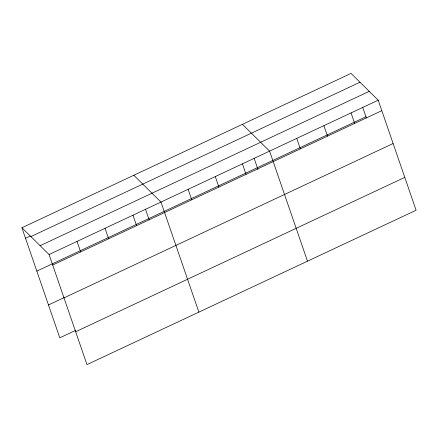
<?xml version="1.0" encoding="UTF-8"?>
<svg xmlns="http://www.w3.org/2000/svg" width="438" height="438" viewBox="0 0 438 438"><rect width="100%" height="100%" fill="white"/><g stroke="black" fill="none" stroke-linecap="round" stroke-linejoin="round"><path stroke-width="0.66" d="M21.9 227.755L351.03 73.398L378.202 100.182L416.1 210.245L86.97 364.602L49.072 254.533L21.9 227.755L59.798 337.818L75.61 330.405M25.514 238.245L30.381 235.962M30.868 236.591L359.998 82.234M40.104 245.696L369.234 91.345M49.072 254.533L378.202 100.182M36.825 271.106L365.96 116.749M52.68 265.028L381.816 110.672M48.487 304.963L64.298 297.544M63.997 297.889L393.127 143.533M75.654 331.741L404.783 177.39M242.417 124.337L269.589 151.115L307.487 261.185M133.804 175.271L160.976 202.055L198.874 312.119M362.697 107.272L366.392 118.003M351.046 112.916L354.66 123.406M323.896 125.651L327.509 136.141M296.74 138.381L300.353 148.876M254.084 158.211L257.993 169.566M242.433 163.85L246.046 174.346M215.282 176.585L218.896 187.081M188.126 189.32L191.74 199.816M145.471 209.145L149.166 219.876M132.999 215.173L136.612 225.669M105.021 228.297L108.635 238.787M77.044 241.415L80.658 251.91"/></g></svg>
